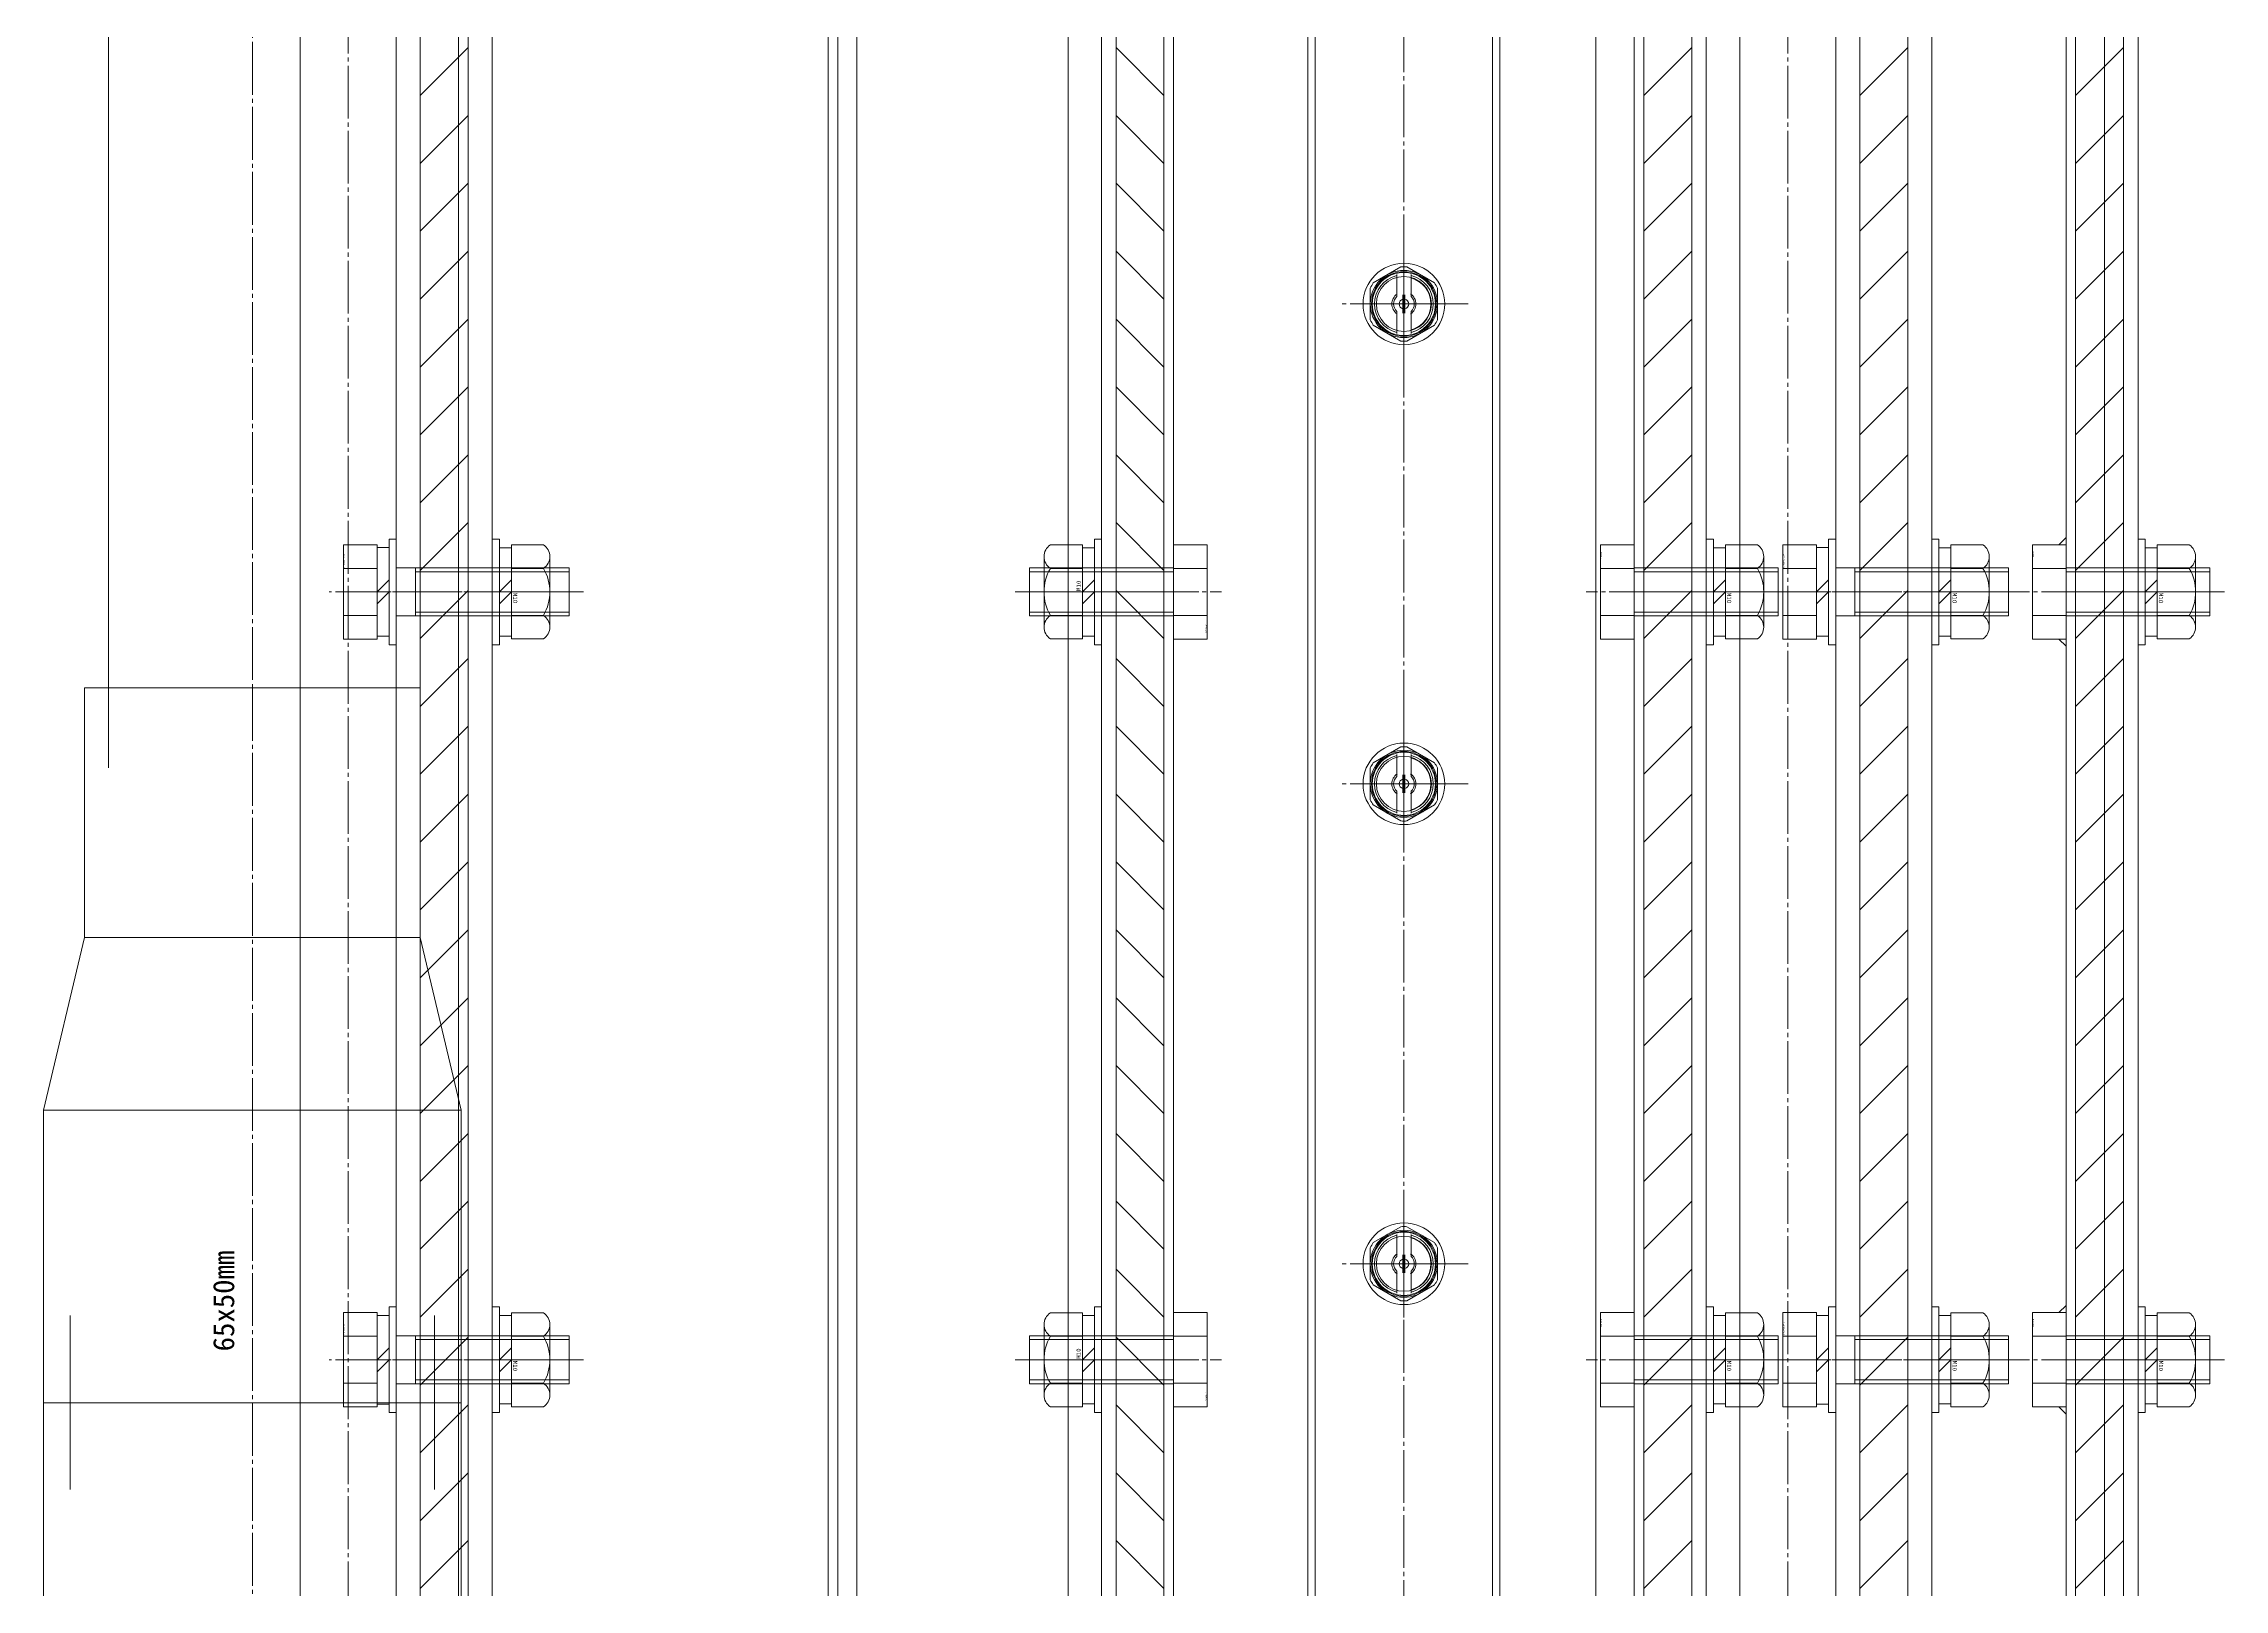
# Model space of a CAD drawing. Units: millimetres at full size. Extents: x -21196 to 21204, y -11807 to 11807.
# Drawn here: x -8263 to -7808.5, y -2798 to -2475.9 of the extents above; entities that cross this region are included whole.
import ezdxf
from ezdxf.enums import TextEntityAlignment as Align

# ---------------------------------------------------------------- set-up
doc = ezdxf.new("R2010")
doc.units = ezdxf.units.MM
doc.header["$LTSCALE"] = 0.5
doc.linetypes.add('USER4', pattern=[27.1, 22, -1.7, 1.7, -1.7])
doc.layers.add('1-0_設備-5(241129配置図菊池追記(立面図).jww)(機器配置図 260128.dwg)', color=7, linetype='Continuous', lineweight=9)
doc.styles.add('ＭＳ ゴシック', font='')
doc.styles.get('ＭＳ ゴシック').set_extended_font_data('MS Gothic')

msp = doc.modelspace()

# ---------------------------------------------------------------- linework, layer by layer
at = {"layer": '1-0_設備-5(241129配置図菊池追記(立面図).jww)(機器配置図 260128.dwg)'}
for p, q in [((-7939.5215, -3628.1472), (-7939.5215, -1232.1472)), ((-7998.0215, -1330.1471), (-7998.0215, -3580.1471)), ((-7961.0215, -3580.1471), (-7961.0215, -1330.1471)), ((-8049.5215, -1360.1471), (-8049.5215, -3205.1471)), ((-8049.5215, -1360.1471), (-8049.5215, -3205.1471)), ((-8099.5215, -1405.1471), (-8099.5215, -3455.1471)), ((-8099.5215, -1405.1471), (-8099.5215, -3455.1471)), ((-8093.5215, -1405.1471), (-8093.5215, -3455.1471)), ((-8093.5215, -1405.1471), (-8093.5215, -3455.1471)), ((-7839.5215, -1405.1471), (-7839.5215, -3455.1471)), ((-7839.5215, -1405.1471), (-7839.5215, -3455.1471)), ((-7833.5215, -1405.1471), (-7833.5215, -3455.1471)), ((-7833.5215, -1405.1471), (-7833.5215, -3455.1471)), ((-8027.5215, -1425.1472), (-8027.5215, -3435.1472)), ((-7931.5215, -3435.1472), (-7931.5215, -1425.1472)), ((-8176.5215, -3425.1471), (-8176.5215, -1435.1471)), ((-8029.5215, -1480.1472), (-8029.5215, -3380.1472)), ((-7929.5215, -3380.1472), (-7929.5215, -1480.1472)), ((-8249.5215, -2096.1471), (-8249.5215, -2610.1471)), ((-8189.5215, -2096.1471), (-8189.5215, -2610.1471)), ((-8174.5215, -2476.7157), (-8184.5215, -2486.7157)), ((-8039.5215, -2476.7157), (-8029.5215, -2486.7157)), ((-7919.5215, -2476.7157), (-7929.5215, -2486.7157)), ((-7874.5215, -2476.7157), (-7884.5215, -2486.7157)), ((-7829.5215, -2476.7157), (-7839.5215, -2486.7157)), ((-8174.5215, -2490.8578), (-8184.5215, -2500.8578)), ((-8039.5215, -2490.8578), (-8029.5215, -2500.8578)), ((-7919.5215, -2490.8578), (-7929.5215, -2500.8578)), ((-7874.5215, -2490.8578), (-7884.5215, -2500.8578)), ((-7829.5215, -2490.8578), (-7839.5215, -2500.8578)), ((-8174.5215, -2505), (-8184.5215, -2515)), ((-8039.5215, -2505), (-8029.5215, -2515)), ((-7919.5215, -2505), (-7929.5215, -2515)), ((-7874.5215, -2505), (-7884.5215, -2515)), ((-7829.5215, -2505), (-7839.5215, -2515)), ((-8174.5215, -2519.1421), (-8184.5215, -2529.1421)), ((-8039.5215, -2519.1421), (-8029.5215, -2529.1421)), ((-7980.1411, -2522.422), (-7985.902, -2525.748)), ((-7973.1411, -2525.748), (-7978.902, -2522.422)), ((-7919.5215, -2519.1421), (-7929.5215, -2529.1421)), ((-7874.5215, -2519.1421), (-7884.5215, -2529.1421)), ((-7829.5215, -2519.1421), (-7839.5215, -2529.1421)), ((-7986.5215, -2526.8211), (-7986.5215, -2533.4732)), ((-7981.0215, -2524.0189), (-7981.0215, -2528.6069)), ((-7978.0215, -2528.6069), (-7978.0215, -2524.0189)), ((-7972.5215, -2533.4732), (-7972.5215, -2526.8211)), ((-7979.7215, -2532.0366), (-7979.7215, -2528.2577)), ((-7979.3215, -2532.0366), (-7979.3215, -2528.2577)), ((-8174.5215, -2533.2842), (-8184.5215, -2543.2842)), ((-8039.5215, -2533.2842), (-8029.5215, -2543.2842)), ((-7985.902, -2534.5463), (-7980.1411, -2537.8724)), ((-7981.0215, -2531.6875), (-7981.0215, -2536.2754)), ((-7978.902, -2537.8724), (-7973.1411, -2534.5463)), ((-7978.0215, -2536.2754), (-7978.0215, -2531.6875)), ((-7919.5215, -2533.2842), (-7929.5215, -2543.2842)), ((-7874.5215, -2533.2842), (-7884.5215, -2543.2842)), ((-7829.5215, -2533.2842), (-7839.5215, -2543.2842)), ((-8174.5215, -2547.4264), (-8184.5215, -2557.4264)), ((-8039.5215, -2547.4264), (-8029.5215, -2557.4264)), ((-7919.5215, -2547.4264), (-7929.5215, -2557.4264)), ((-7874.5215, -2547.4264), (-7884.5215, -2557.4264)), ((-7829.5215, -2547.4264), (-7839.5215, -2557.4264)), ((-8174.5215, -2561.5685), (-8184.5215, -2571.5685)), ((-8039.5215, -2561.5685), (-8029.5215, -2571.5685)), ((-7919.5215, -2561.5685), (-7929.5215, -2571.5685)), ((-7874.5215, -2561.5685), (-7884.5215, -2571.5685)), ((-7829.5215, -2561.5685), (-7839.5215, -2571.5685)), ((-8174.5215, -2575.7106), (-8184.5215, -2585.7106)), ((-8039.5215, -2575.7107), (-8029.5215, -2585.7107)), ((-7919.5215, -2575.7107), (-7929.5215, -2585.7107)), ((-7874.5215, -2575.7106), (-7884.5215, -2585.7106)), ((-7829.5215, -2575.7107), (-7839.5215, -2585.7107)), ((-8200.5215, -2599.9621), (-8200.5215, -2580.3322)), ((-8193.5215, -2580.3322), (-8200.5215, -2580.3322)), ((-8193.5215, -2580.3322), (-8193.5215, -2599.9621)), ((-8191.0215, -2580.8971), (-8193.5215, -2580.8971)), ((-8191.0215, -2601.1471), (-8191.0215, -2579.1471)), ((-8189.5215, -2579.1471), (-8191.0215, -2579.1471)), ((-8189.5215, -2601.1471), (-8189.5215, -2579.1471)), ((-8168.0215, -2580.9471), (-8165.5215, -2580.9471)), ((-8165.5215, -2580.3471), (-8165.5215, -2599.9471)), ((-8165.5215, -2580.3471), (-8158.8345, -2580.3471)), ((-8053.2085, -2580.3472), (-8046.5215, -2580.3472)), ((-8046.5215, -2599.9472), (-8046.5215, -2580.3472)), ((-8046.5215, -2580.9472), (-8044.0215, -2580.9472)), ((-8027.5215, -2580.3322), (-8020.5215, -2580.3322)), ((-8027.5215, -2580.3322), (-8027.5215, -2599.9621)), ((-8020.5215, -2580.3322), (-8020.5215, -2599.9621)), ((-7938.5215, -2599.9621), (-7938.5215, -2580.3322)), ((-7931.5215, -2580.3322), (-7938.5215, -2580.3322)), ((-7931.5215, -2599.9621), (-7931.5215, -2580.3322)), ((-7915.0215, -2580.9472), (-7912.5215, -2580.9472)), ((-7912.5215, -2580.3472), (-7912.5215, -2599.9472)), ((-7912.5215, -2580.3472), (-7905.8345, -2580.3472)), ((-7900.5215, -2599.9621), (-7900.5215, -2580.3322)), ((-7893.5215, -2580.3322), (-7900.5215, -2580.3322)), ((-7893.5215, -2580.3322), (-7893.5215, -2599.9621)), ((-7891.0215, -2580.8971), (-7893.5215, -2580.8971)), ((-7891.0215, -2601.1471), (-7891.0215, -2579.1471)), ((-7889.5215, -2579.1471), (-7891.0215, -2579.1471)), ((-7889.5215, -2601.1471), (-7889.5215, -2579.1471)), ((-7868.0215, -2580.9471), (-7865.5215, -2580.9471)), ((-7865.5215, -2580.3471), (-7865.5215, -2599.9471)), ((-7865.5215, -2580.3471), (-7858.8345, -2580.3471)), ((-7848.5215, -2599.9621), (-7848.5215, -2580.3322)), ((-7841.5215, -2580.3322), (-7848.5215, -2580.3322)), ((-7841.5215, -2599.9621), (-7841.5215, -2580.3322)), ((-7825.0215, -2580.9472), (-7822.5215, -2580.9472)), ((-7822.5215, -2580.3472), (-7822.5215, -2599.9472)), ((-7822.5215, -2580.3472), (-7815.8345, -2580.3472)), ((-8193.5215, -2585.2397), (-8200.5215, -2585.2397)), ((-8153.5215, -2585.1471), (-8189.5215, -2585.1471)), ((-8185.5215, -2595.1471), (-8185.5215, -2585.1471)), ((-8153.5215, -2585.9591), (-8185.5215, -2585.9591)), ((-8165.5215, -2585.2471), (-8158.8345, -2585.2471)), ((-8157.5215, -2582.7971), (-8157.5215, -2597.4971)), ((-8153.5215, -2595.1471), (-8153.5215, -2585.1471)), ((-8057.5215, -2585.1472), (-8057.5215, -2595.1472)), ((-8057.5215, -2585.1472), (-8027.5215, -2585.1472)), ((-8057.5215, -2585.9592), (-8027.5215, -2585.9592)), ((-8054.5215, -2597.4972), (-8054.5215, -2582.7972)), ((-8053.2085, -2585.2472), (-8046.5215, -2585.2472)), ((-8027.5215, -2585.2397), (-8020.5215, -2585.2397)), ((-7931.5215, -2585.2397), (-7938.5215, -2585.2397)), ((-7901.5215, -2585.1472), (-7931.5215, -2585.1472)), ((-7901.5215, -2585.9592), (-7931.5215, -2585.9592)), ((-7912.5215, -2585.2472), (-7905.8345, -2585.2472)), ((-7904.5215, -2582.7972), (-7904.5215, -2597.4972)), ((-7901.5215, -2595.1472), (-7901.5215, -2585.1472)), ((-7893.5215, -2585.2397), (-7900.5215, -2585.2397)), ((-7853.5215, -2585.1471), (-7889.5215, -2585.1471)), ((-7885.5215, -2595.1471), (-7885.5215, -2585.1471)), ((-7853.5215, -2585.9591), (-7885.5215, -2585.9591)), ((-7865.5215, -2585.2471), (-7858.8345, -2585.2471)), ((-7857.5215, -2582.7971), (-7857.5215, -2597.4971)), ((-7853.5215, -2595.1471), (-7853.5215, -2585.1471)), ((-7841.5215, -2585.2397), (-7848.5215, -2585.2397)), ((-7811.5215, -2585.1472), (-7841.5215, -2585.1472)), ((-7811.5215, -2585.9592), (-7841.5215, -2585.9592)), ((-7822.5215, -2585.2472), (-7815.8345, -2585.2472)), ((-7814.5215, -2582.7972), (-7814.5215, -2597.4972)), ((-7811.5215, -2595.1472), (-7811.5215, -2585.1472)), ((-8193.5215, -2590.1471), (-8191.0215, -2587.6471)), ((-8191.0215, -2590.1471), (-8193.5215, -2592.6471)), ((-8174.5215, -2589.8528), (-8184.5215, -2599.8528)), ((-8168.0215, -2590.1471), (-8165.5215, -2587.6471)), ((-8165.5215, -2590.1471), (-8168.0215, -2592.6471)), ((-8046.5215, -2590.1472), (-8044.0215, -2587.6472)), ((-8044.0215, -2590.1472), (-8046.5215, -2592.6472)), ((-8039.5215, -2589.8528), (-8029.5215, -2599.8528)), ((-7919.5215, -2589.8528), (-7929.5215, -2599.8528)), ((-7915.0215, -2590.1472), (-7912.5215, -2587.6472)), ((-7912.5215, -2590.1472), (-7915.0215, -2592.6472)), ((-7893.5215, -2590.1471), (-7891.0215, -2587.6471)), ((-7891.0215, -2590.1471), (-7893.5215, -2592.6471)), ((-7874.5215, -2589.8528), (-7884.5215, -2599.8528)), ((-7868.0215, -2590.1471), (-7865.5215, -2587.6471)), ((-7865.5215, -2590.1471), (-7868.0215, -2592.6471)), ((-7829.5215, -2589.8528), (-7839.5215, -2599.8528)), ((-7825.0215, -2590.1472), (-7822.5215, -2587.6472)), ((-7822.5215, -2590.1472), (-7825.0215, -2592.6472)), ((-8193.5215, -2595.0546), (-8200.5215, -2595.0546)), ((-8153.5215, -2595.1471), (-8189.5215, -2595.1471)), ((-8153.5215, -2594.3351), (-8185.5215, -2594.3351)), ((-8158.8345, -2595.0471), (-8165.5215, -2595.0471)), ((-8057.5215, -2594.3352), (-8027.5215, -2594.3352)), ((-8057.5215, -2595.1472), (-8027.5215, -2595.1472)), ((-8046.5215, -2595.0472), (-8053.2085, -2595.0472)), ((-8027.5215, -2595.0546), (-8020.5215, -2595.0546)), ((-7931.5215, -2595.0546), (-7938.5215, -2595.0546)), ((-7901.5215, -2594.3352), (-7931.5215, -2594.3352)), ((-7901.5215, -2595.1472), (-7931.5215, -2595.1472)), ((-7905.8345, -2595.0472), (-7912.5215, -2595.0472)), ((-7893.5215, -2595.0546), (-7900.5215, -2595.0546)), ((-7853.5215, -2595.1471), (-7889.5215, -2595.1471)), ((-7853.5215, -2594.3351), (-7885.5215, -2594.3351)), ((-7858.8345, -2595.0471), (-7865.5215, -2595.0471)), ((-7841.5215, -2595.0546), (-7848.5215, -2595.0546)), ((-7811.5215, -2594.3352), (-7841.5215, -2594.3352)), ((-7811.5215, -2595.1472), (-7841.5215, -2595.1472)), ((-7815.8345, -2595.0472), (-7822.5215, -2595.0472)), ((-8193.5215, -2599.3971), (-8191.0215, -2599.3971)), ((-8165.5215, -2599.3471), (-8168.0215, -2599.3471)), ((-8044.0215, -2599.3472), (-8046.5215, -2599.3472)), ((-7912.5215, -2599.3472), (-7915.0215, -2599.3472)), ((-7893.5215, -2599.3971), (-7891.0215, -2599.3971)), ((-7865.5215, -2599.3471), (-7868.0215, -2599.3471)), ((-7822.5215, -2599.3472), (-7825.0215, -2599.3472)), ((-8193.5215, -2599.9621), (-8200.5215, -2599.9621)), ((-8191.0215, -2601.1471), (-8189.5215, -2601.1471)), ((-8174.5215, -2603.9949), (-8184.5215, -2613.9949)), ((-8158.8345, -2599.9471), (-8165.5215, -2599.9471)), ((-8046.5215, -2599.9472), (-8053.2085, -2599.9472)), ((-8039.5215, -2603.9949), (-8029.5215, -2613.9949)), ((-8027.5215, -2599.9621), (-8020.5215, -2599.9621)), ((-7931.5215, -2599.9621), (-7938.5215, -2599.9621)), ((-7919.5215, -2603.9949), (-7929.5215, -2613.9949)), ((-7905.8345, -2599.9472), (-7912.5215, -2599.9472)), ((-7893.5215, -2599.9621), (-7900.5215, -2599.9621)), ((-7891.0215, -2601.1471), (-7889.5215, -2601.1471)), ((-7874.5215, -2603.9949), (-7884.5215, -2613.9949)), ((-7858.8345, -2599.9471), (-7865.5215, -2599.9471)), ((-7841.5215, -2599.9621), (-7848.5215, -2599.9621)), ((-7829.5215, -2603.9949), (-7839.5215, -2613.9949)), ((-7815.8345, -2599.9472), (-7822.5215, -2599.9472)), ((-8249.5215, -2610.1471), (-8249.5215, -2626.7898)), ((-8189.5215, -2610.1471), (-8189.5215, -2626.7898)), ((-8184.5215, -2610.1471), (-8184.5215, -2662.1471)), ((-8174.5215, -2618.137), (-8184.5215, -2628.137)), ((-8039.5215, -2618.1371), (-8029.5215, -2628.1371)), ((-7980.1411, -2622.422), (-7985.902, -2625.748)), ((-7973.1411, -2625.748), (-7978.902, -2622.422)), ((-7919.5215, -2618.1371), (-7929.5215, -2628.1371)), ((-7874.5215, -2618.137), (-7884.5215, -2628.137)), ((-7829.5215, -2618.1371), (-7839.5215, -2628.1371)), ((-7986.5215, -2626.8211), (-7986.5215, -2633.4732)), ((-7981.0215, -2624.0189), (-7981.0215, -2628.6069)), ((-7978.0215, -2628.6069), (-7978.0215, -2624.0189)), ((-7972.5215, -2633.4732), (-7972.5215, -2626.8211)), ((-7979.7215, -2632.0366), (-7979.7215, -2628.2577)), ((-7979.3215, -2632.0366), (-7979.3215, -2628.2577)), ((-8174.5215, -2632.2792), (-8184.5215, -2642.2792)), ((-8039.5215, -2632.2792), (-8029.5215, -2642.2792)), ((-7985.902, -2634.5463), (-7980.1411, -2637.8724)), ((-7981.0215, -2631.6875), (-7981.0215, -2636.2754)), ((-7978.902, -2637.8724), (-7973.1411, -2634.5463)), ((-7978.0215, -2636.2754), (-7978.0215, -2631.6875)), ((-7919.5215, -2632.2792), (-7929.5215, -2642.2792)), ((-7874.5215, -2632.2792), (-7884.5215, -2642.2792)), ((-7829.5215, -2632.2792), (-7839.5215, -2642.2792)), ((-8174.5215, -2646.4213), (-8184.5215, -2656.4213)), ((-8039.5215, -2646.4213), (-8029.5215, -2656.4213)), ((-7919.5215, -2646.4213), (-7929.5215, -2656.4213)), ((-7874.5215, -2646.4213), (-7884.5215, -2656.4213)), ((-7829.5215, -2646.4213), (-7839.5215, -2656.4213)), ((-8263.0215, -2698.1471), (-8254.5215, -2662.1471)), ((-8184.5215, -2662.1471), (-8254.5215, -2662.1471)), ((-8174.5215, -2660.5635), (-8184.5215, -2670.5635)), ((-8184.5215, -2662.1471), (-8176.0215, -2698.1471)), ((-8039.5215, -2660.5635), (-8029.5215, -2670.5635)), ((-7919.5215, -2660.5635), (-7929.5215, -2670.5635)), ((-7874.5215, -2660.5635), (-7884.5215, -2670.5635)), ((-7829.5215, -2660.5635), (-7839.5215, -2670.5635)), ((-8174.5215, -2674.7056), (-8184.5215, -2684.7056)), ((-8039.5215, -2674.7056), (-8029.5215, -2684.7056)), ((-7919.5215, -2674.7056), (-7929.5215, -2684.7056)), ((-7874.5215, -2674.7056), (-7884.5215, -2684.7056)), ((-7829.5215, -2674.7056), (-7839.5215, -2684.7056)), ((-8174.5215, -2688.8477), (-8184.5215, -2698.8477)), ((-8039.5215, -2688.8477), (-8029.5215, -2698.8477)), ((-7919.5215, -2688.8477), (-7929.5215, -2698.8477)), ((-7874.5215, -2688.8477), (-7884.5215, -2698.8477)), ((-7829.5215, -2688.8477), (-7839.5215, -2698.8477)), ((-8263.0215, -2759.1471), (-8263.0215, -2698.1471)), ((-8263.0215, -2698.1471), (-8176.0215, -2698.1471)), ((-8176.0215, -2698.1471), (-8176.0215, -2759.1471)), ((-8174.5215, -2702.9899), (-8184.5215, -2712.9899)), ((-8039.5215, -2702.9899), (-8029.5215, -2712.9899)), ((-7919.5215, -2702.9899), (-7929.5215, -2712.9899)), ((-7874.5215, -2702.9899), (-7884.5215, -2712.9899)), ((-7829.5215, -2702.9899), (-7839.5215, -2712.9899)), ((-8174.5215, -2717.132), (-8184.5215, -2727.132)), ((-8039.5215, -2717.132), (-8029.5215, -2727.132)), ((-7919.5215, -2717.132), (-7929.5215, -2727.132)), ((-7874.5215, -2717.132), (-7884.5215, -2727.132)), ((-7829.5215, -2717.132), (-7839.5215, -2727.132)), ((-7980.1411, -2722.422), (-7985.902, -2725.748)), ((-7973.1411, -2725.748), (-7978.902, -2722.422)), ((-7986.5215, -2726.8211), (-7986.5215, -2733.4732)), ((-7981.0215, -2724.0189), (-7981.0215, -2728.6069)), ((-7978.0215, -2728.6069), (-7978.0215, -2724.0189)), ((-7972.5215, -2733.4732), (-7972.5215, -2726.8211)), ((-8174.5215, -2731.2741), (-8184.5215, -2741.2741)), ((-8039.5215, -2731.2741), (-8029.5215, -2741.2741)), ((-7979.7215, -2732.0366), (-7979.7215, -2728.2577)), ((-7979.3215, -2732.0366), (-7979.3215, -2728.2577)), ((-7919.5215, -2731.2741), (-7929.5215, -2741.2741)), ((-7874.5215, -2731.2741), (-7884.5215, -2741.2741)), ((-7829.5215, -2731.2741), (-7839.5215, -2741.2741)), ((-7985.902, -2734.5463), (-7980.1411, -2737.8724)), ((-7981.0215, -2731.6875), (-7981.0215, -2736.2754)), ((-7978.902, -2737.8724), (-7973.1411, -2734.5463)), ((-7978.0215, -2736.2754), (-7978.0215, -2731.6875)), ((-8200.5215, -2759.9621), (-8200.5215, -2740.3322)), ((-8193.5215, -2740.3322), (-8200.5215, -2740.3322)), ((-8193.5215, -2740.3322), (-8193.5215, -2759.9621)), ((-8191.0215, -2761.1471), (-8191.0215, -2739.1471)), ((-8189.5215, -2739.1471), (-8191.0215, -2739.1471)), ((-8189.5215, -2761.1471), (-8189.5215, -2739.1471)), ((-8165.5215, -2740.3471), (-8165.5215, -2759.9471)), ((-8165.5215, -2740.3471), (-8158.8345, -2740.3471)), ((-8053.2085, -2740.3472), (-8046.5215, -2740.3472)), ((-8046.5215, -2759.9472), (-8046.5215, -2740.3472)), ((-8027.5215, -2740.3322), (-8020.5215, -2740.3322)), ((-8027.5215, -2740.3322), (-8027.5215, -2759.9621)), ((-8020.5215, -2740.3322), (-8020.5215, -2759.9621)), ((-7938.5215, -2759.9621), (-7938.5215, -2740.3322)), ((-7931.5215, -2740.3322), (-7938.5215, -2740.3322)), ((-7931.5215, -2759.9621), (-7931.5215, -2740.3322)), ((-7912.5215, -2740.3472), (-7912.5215, -2759.9472)), ((-7912.5215, -2740.3472), (-7905.8345, -2740.3472)), ((-7900.5215, -2759.9621), (-7900.5215, -2740.3322)), ((-7893.5215, -2740.3322), (-7900.5215, -2740.3322)), ((-7893.5215, -2740.3322), (-7893.5215, -2759.9621)), ((-7891.0215, -2761.1471), (-7891.0215, -2739.1471)), ((-7889.5215, -2739.1471), (-7891.0215, -2739.1471)), ((-7889.5215, -2761.1471), (-7889.5215, -2739.1471)), ((-7865.5215, -2740.3471), (-7865.5215, -2759.9471)), ((-7865.5215, -2740.3471), (-7858.8345, -2740.3471)), ((-7848.5215, -2759.9621), (-7848.5215, -2740.3322)), ((-7841.5215, -2740.3322), (-7848.5215, -2740.3322)), ((-7841.5215, -2759.9621), (-7841.5215, -2740.3322)), ((-7822.5215, -2740.3472), (-7822.5215, -2759.9472)), ((-7822.5215, -2740.3472), (-7815.8345, -2740.3472)), ((-8257.5215, -2759.1471), (-8257.5215, -2740.9105)), ((-8191.0215, -2740.8971), (-8193.5215, -2740.8971)), ((-8153.5215, -2745.1471), (-8189.5215, -2745.1471)), ((-8185.5215, -2755.1471), (-8185.5215, -2745.1471)), ((-8181.5215, -2759.1471), (-8181.5215, -2740.9105)), ((-8168.0215, -2740.9471), (-8165.5215, -2740.9471)), ((-8157.5215, -2742.7971), (-8157.5215, -2757.4971)), ((-8153.5215, -2755.1471), (-8153.5215, -2745.1471)), ((-8057.5215, -2745.1472), (-8057.5215, -2755.1472)), ((-8057.5215, -2745.1472), (-8027.5215, -2745.1472)), ((-8054.5215, -2757.4972), (-8054.5215, -2742.7972)), ((-8046.5215, -2740.9472), (-8044.0215, -2740.9472)), ((-7901.5215, -2745.1472), (-7931.5215, -2745.1472)), ((-7915.0215, -2740.9472), (-7912.5215, -2740.9472)), ((-7904.5215, -2742.7972), (-7904.5215, -2757.4972)), ((-7901.5215, -2755.1472), (-7901.5215, -2745.1472)), ((-7891.0215, -2740.8971), (-7893.5215, -2740.8971)), ((-7853.5215, -2745.1471), (-7889.5215, -2745.1471)), ((-7885.5215, -2755.1471), (-7885.5215, -2745.1471)), ((-7868.0215, -2740.9471), (-7865.5215, -2740.9471)), ((-7857.5215, -2742.7971), (-7857.5215, -2757.4971)), ((-7853.5215, -2755.1471), (-7853.5215, -2745.1471)), ((-7811.5215, -2745.1472), (-7841.5215, -2745.1472)), ((-7825.0215, -2740.9472), (-7822.5215, -2740.9472)), ((-7814.5215, -2742.7972), (-7814.5215, -2757.4972)), ((-7811.5215, -2755.1472), (-7811.5215, -2745.1472)), ((-8193.5215, -2745.2397), (-8200.5215, -2745.2397)), ((-8193.5215, -2750.1471), (-8191.0215, -2747.6471)), ((-8153.5215, -2745.9591), (-8185.5215, -2745.9591)), ((-8174.5215, -2745.4163), (-8184.5215, -2755.4163)), ((-8168.0215, -2750.1471), (-8165.5215, -2747.6471)), ((-8165.5215, -2745.2471), (-8158.8345, -2745.2471)), ((-8057.5215, -2745.9592), (-8027.5215, -2745.9592)), ((-8053.2085, -2745.2472), (-8046.5215, -2745.2472)), ((-8046.5215, -2750.1472), (-8044.0215, -2747.6472)), ((-8039.5215, -2745.4163), (-8029.5215, -2755.4163)), ((-8027.5215, -2745.2397), (-8020.5215, -2745.2397)), ((-7931.5215, -2745.2397), (-7938.5215, -2745.2397)), ((-7901.5215, -2745.9592), (-7931.5215, -2745.9592)), ((-7919.5215, -2745.4163), (-7929.5215, -2755.4163)), ((-7915.0215, -2750.1472), (-7912.5215, -2747.6472)), ((-7912.5215, -2745.2472), (-7905.8345, -2745.2472)), ((-7893.5215, -2745.2397), (-7900.5215, -2745.2397)), ((-7893.5215, -2750.1471), (-7891.0215, -2747.6471)), ((-7853.5215, -2745.9591), (-7885.5215, -2745.9591)), ((-7874.5215, -2745.4163), (-7884.5215, -2755.4163)), ((-7868.0215, -2750.1471), (-7865.5215, -2747.6471)), ((-7865.5215, -2745.2471), (-7858.8345, -2745.2471)), ((-7841.5215, -2745.2397), (-7848.5215, -2745.2397)), ((-7811.5215, -2745.9592), (-7841.5215, -2745.9592)), ((-7829.5215, -2745.4163), (-7839.5215, -2755.4163)), ((-7825.0215, -2750.1472), (-7822.5215, -2747.6472)), ((-7822.5215, -2745.2472), (-7815.8345, -2745.2472)), ((-8191.0215, -2750.1471), (-8193.5215, -2752.6471)), ((-8165.5215, -2750.1471), (-8168.0215, -2752.6471)), ((-8044.0215, -2750.1472), (-8046.5215, -2752.6472)), ((-7912.5215, -2750.1472), (-7915.0215, -2752.6472)), ((-7891.0215, -2750.1471), (-7893.5215, -2752.6471)), ((-7865.5215, -2750.1471), (-7868.0215, -2752.6471)), ((-7822.5215, -2750.1472), (-7825.0215, -2752.6472)), ((-8193.5215, -2755.0546), (-8200.5215, -2755.0546)), ((-8153.5215, -2755.1471), (-8189.5215, -2755.1471)), ((-8153.5215, -2754.3351), (-8185.5215, -2754.3351)), ((-8158.8345, -2755.0471), (-8165.5215, -2755.0471)), ((-8057.5215, -2754.3352), (-8027.5215, -2754.3352)), ((-8057.5215, -2755.1472), (-8027.5215, -2755.1472)), ((-8046.5215, -2755.0472), (-8053.2085, -2755.0472)), ((-8027.5215, -2755.0546), (-8020.5215, -2755.0546)), ((-7931.5215, -2755.0546), (-7938.5215, -2755.0546)), ((-7901.5215, -2754.3352), (-7931.5215, -2754.3352)), ((-7901.5215, -2755.1472), (-7931.5215, -2755.1472)), ((-7905.8345, -2755.0472), (-7912.5215, -2755.0472)), ((-7893.5215, -2755.0546), (-7900.5215, -2755.0546)), ((-7853.5215, -2755.1471), (-7889.5215, -2755.1471)), ((-7853.5215, -2754.3351), (-7885.5215, -2754.3351)), ((-7858.8345, -2755.0471), (-7865.5215, -2755.0471)), ((-7841.5215, -2755.0546), (-7848.5215, -2755.0546)), ((-7811.5215, -2754.3352), (-7841.5215, -2754.3352)), ((-7811.5215, -2755.1472), (-7841.5215, -2755.1472)), ((-7815.8345, -2755.0472), (-7822.5215, -2755.0472)), ((-8176.0215, -2759.1471), (-8263.0215, -2759.1471)), ((-8257.5215, -2759.1471), (-8257.5215, -2777.1609)), ((-8193.5215, -2759.9621), (-8200.5215, -2759.9621)), ((-8193.5215, -2759.3971), (-8191.0215, -2759.3971)), ((-8191.0215, -2761.1471), (-8189.5215, -2761.1471)), ((-8174.5215, -2759.5584), (-8184.5215, -2769.5584)), ((-8181.5215, -2759.1471), (-8181.5215, -2777.1609)), ((-8176.0215, -2825.1471), (-8176.0215, -2759.1471)), ((-8165.5215, -2759.3471), (-8168.0215, -2759.3471)), ((-8158.8345, -2759.9471), (-8165.5215, -2759.9471)), ((-8046.5215, -2759.9472), (-8053.2085, -2759.9472)), ((-8044.0215, -2759.3472), (-8046.5215, -2759.3472)), ((-8039.5215, -2759.5584), (-8029.5215, -2769.5584)), ((-8027.5215, -2759.9621), (-8020.5215, -2759.9621)), ((-7931.5215, -2759.9621), (-7938.5215, -2759.9621)), ((-7919.5215, -2759.5584), (-7929.5215, -2769.5584)), ((-7912.5215, -2759.3472), (-7915.0215, -2759.3472)), ((-7905.8345, -2759.9472), (-7912.5215, -2759.9472)), ((-7893.5215, -2759.9621), (-7900.5215, -2759.9621)), ((-7893.5215, -2759.3971), (-7891.0215, -2759.3971)), ((-7891.0215, -2761.1471), (-7889.5215, -2761.1471)), ((-7874.5215, -2759.5584), (-7884.5215, -2769.5584)), ((-7865.5215, -2759.3471), (-7868.0215, -2759.3471)), ((-7858.8345, -2759.9471), (-7865.5215, -2759.9471)), ((-7841.5215, -2759.9621), (-7848.5215, -2759.9621)), ((-7829.5215, -2759.5584), (-7839.5215, -2769.5584)), ((-7822.5215, -2759.3472), (-7825.0215, -2759.3472)), ((-7815.8345, -2759.9472), (-7822.5215, -2759.9472)), ((-8174.5215, -2773.7005), (-8184.5215, -2783.7005)), ((-8039.5215, -2773.7006), (-8029.5215, -2783.7006)), ((-7919.5215, -2773.7006), (-7929.5215, -2783.7006)), ((-7874.5215, -2773.7005), (-7884.5215, -2783.7005)), ((-7829.5215, -2773.7006), (-7839.5215, -2783.7006)), ((-8174.5215, -2787.8427), (-8184.5215, -2797.8427)), ((-8039.5215, -2787.8427), (-8029.5215, -2797.8427)), ((-7919.5215, -2787.8427), (-7929.5215, -2797.8427)), ((-7874.5215, -2787.8427), (-7884.5215, -2797.8427)), ((-7829.5215, -2787.8427), (-7839.5215, -2797.8427))]:
    msp.add_line(p, q, dxfattribs=at)
at = {"layer": '1-0_設備-5(241129配置図菊池追記(立面図).jww)(機器配置図 260128.dwg)', "linetype": 'USER4'}
for p, q in [((-8199.5215, -1410.0553), (-8199.5215, -3450.239)), ((-7899.5215, -1410.0553), (-7899.5215, -3450.239)), ((-7979.5215, -3443.9101), (-7979.5215, -1416.3842)), ((-8219.5215, -2096.1471), (-8219.5215, -2610.1471)), ((-7979.5215, -2516.7775), (-7979.5215, -2543.5168)), ((-7979.5215, -2516.7775), (-7979.5215, -2543.5168)), ((-7979.5215, -2538.8203), (-7979.5215, -2521.474)), ((-7966.1519, -2530.1472), (-7992.8912, -2530.1472)), ((-7966.1519, -2530.1472), (-7992.8912, -2530.1472)), ((-7970.8484, -2530.1472), (-7988.1947, -2530.1472)), ((-8150.5215, -2590.1471), (-8203.5215, -2590.1471)), ((-8178.7114, -2590.1471), (-8195.3206, -2590.1471)), ((-8188.4583, -2590.1471), (-8171.0111, -2590.1471)), ((-8162.7232, -2590.1471), (-8181.2323, -2590.1471)), ((-8157.5215, -2590.1471), (-8169.5215, -2590.1471)), ((-8060.5215, -2590.1472), (-8017.5215, -2590.1472)), ((-8054.5215, -2590.1472), (-8042.5215, -2590.1472)), ((-8036.6965, -2590.1472), (-8045.2847, -2590.1472)), ((-8025.5847, -2590.1472), (-8043.032, -2590.1472)), ((-8034.9826, -2590.1472), (-8021.9499, -2590.1472)), ((-7898.5215, -2590.1472), (-7941.5215, -2590.1472)), ((-7924.0604, -2590.1472), (-7937.0931, -2590.1472)), ((-7933.4583, -2590.1472), (-7916.0111, -2590.1472)), ((-7922.3466, -2590.1472), (-7913.7583, -2590.1472)), ((-7904.5215, -2590.1472), (-7916.5215, -2590.1472)), ((-7850.5215, -2590.1471), (-7903.5215, -2590.1471)), ((-7878.7114, -2590.1471), (-7895.3206, -2590.1471)), ((-7888.4583, -2590.1471), (-7871.0111, -2590.1471)), ((-7862.7232, -2590.1471), (-7881.2323, -2590.1471)), ((-7857.5215, -2590.1471), (-7869.5215, -2590.1471)), ((-7808.5215, -2590.1472), (-7851.5215, -2590.1472)), ((-7845.4625, -2590.1472), (-7835.5447, -2590.1472)), ((-7843.4583, -2590.1472), (-7826.0111, -2590.1472)), ((-7832.3466, -2590.1472), (-7823.7583, -2590.1472)), ((-7814.5215, -2590.1472), (-7826.5215, -2590.1472)), ((-8219.5215, -2610.1471), (-8219.5215, -2759.1471)), ((-7979.5215, -2616.7775), (-7979.5215, -2643.5168)), ((-7979.5215, -2638.8203), (-7979.5215, -2621.474)), ((-7966.1519, -2630.1472), (-7992.8912, -2630.1472)), ((-7970.8484, -2630.1472), (-7988.1947, -2630.1472)), ((-7979.5215, -2716.7775), (-7979.5215, -2743.5168)), ((-7979.5215, -2738.8203), (-7979.5215, -2721.474)), ((-7966.1519, -2730.1472), (-7992.8912, -2730.1472)), ((-7970.8484, -2730.1472), (-7988.1947, -2730.1472)), ((-8150.5215, -2750.1471), (-8203.5215, -2750.1471)), ((-8178.7114, -2750.1471), (-8195.3206, -2750.1471)), ((-8188.4583, -2750.1471), (-8171.0111, -2750.1471)), ((-8162.7232, -2750.1471), (-8181.2323, -2750.1471)), ((-8157.5215, -2750.1471), (-8169.5215, -2750.1471)), ((-8060.5215, -2750.1472), (-8017.5215, -2750.1472)), ((-8054.5215, -2750.1472), (-8042.5215, -2750.1472)), ((-8036.6965, -2750.1472), (-8045.2847, -2750.1472)), ((-8025.5847, -2750.1472), (-8043.032, -2750.1472)), ((-8034.9826, -2750.1472), (-8021.9499, -2750.1472)), ((-7898.5215, -2750.1472), (-7941.5215, -2750.1472)), ((-7924.0604, -2750.1472), (-7937.0931, -2750.1472)), ((-7933.4583, -2750.1472), (-7916.0111, -2750.1472)), ((-7922.3466, -2750.1472), (-7913.7583, -2750.1472)), ((-7904.5215, -2750.1472), (-7916.5215, -2750.1472)), ((-7850.5215, -2750.1471), (-7903.5215, -2750.1471)), ((-7878.7114, -2750.1471), (-7895.3206, -2750.1471)), ((-7888.4583, -2750.1471), (-7871.0111, -2750.1471)), ((-7862.7232, -2750.1471), (-7881.2323, -2750.1471)), ((-7857.5215, -2750.1471), (-7869.5215, -2750.1471)), ((-7808.5215, -2750.1472), (-7851.5215, -2750.1472)), ((-7845.4625, -2750.1472), (-7835.5447, -2750.1472)), ((-7843.4583, -2750.1472), (-7826.0111, -2750.1472)), ((-7832.3466, -2750.1472), (-7823.7583, -2750.1472)), ((-7814.5215, -2750.1472), (-7826.5215, -2750.1472)), ((-8219.5215, -2759.1471), (-8219.5215, -2961.1471))]:
    msp.add_line(p, q, dxfattribs=at)
at = {"layer": '1-0_設備-5(241129配置図菊池追記(立面図).jww)(機器配置図 260128.dwg)'}
for points in [[(-7839.5215, -3630.1472), (-7839.5215, -1230.1472), (-8099.5215, -1230.1472), (-8099.5215, -3630.1472)], [(-7841.5215, -3628.1472), (-7841.5215, -1232.1472), (-8097.5215, -1232.1472), (-8097.5215, -3628.1472)], [(-7959.5215, -1330.1471), (-7959.5215, -3580.1471), (-7999.5215, -3580.1471), (-7999.5215, -1330.1471)], [(-8189.5215, -3431.6471), (-8189.5215, -1428.6471), (-8191.0215, -1427.1471), (-8208.0215, -1427.1471), (-8209.5215, -1428.6471), (-8209.5215, -3431.6471), (-8208.0215, -3433.1471), (-8191.0215, -3433.1471)], [(-8039.5215, -1430.1472), (-8042.5215, -1430.1472), (-8042.5215, -3430.1472), (-8039.5215, -3430.1472)], [(-8029.5215, -1430.1472), (-8039.5215, -1430.1472), (-8039.5215, -3430.1472), (-8029.5215, -3430.1472)], [(-7929.5215, -1430.1472), (-7919.5215, -1430.1472), (-7919.5215, -3430.1472), (-7929.5215, -3430.1472)], [(-7919.5215, -1430.1472), (-7916.5215, -1430.1472), (-7916.5215, -3430.1472), (-7919.5215, -3430.1472)], [(-7889.5215, -3431.6471), (-7889.5215, -1428.6471), (-7891.0215, -1427.1471), (-7908.0215, -1427.1471), (-7909.5215, -1428.6471), (-7909.5215, -3431.6471), (-7908.0215, -3433.1471), (-7891.0215, -3433.1471)], [(-7839.5215, -1430.1472), (-7829.5215, -1430.1472), (-7829.5215, -3430.1472), (-7839.5215, -3430.1472)], [(-7829.5215, -1430.1472), (-7826.5215, -1430.1472), (-7826.5215, -3430.1472), (-7829.5215, -3430.1472)], [(-8189.5215, -3410.1471), (-8189.5215, -1450.1471), (-8184.5215, -1450.1471), (-8184.5215, -3410.1471)], [(-8184.5215, -1450.1471), (-8174.5215, -1450.1471), (-8174.5215, -3410.1471), (-8184.5215, -3410.1471)], [(-8174.5215, -3410.1471), (-8169.5215, -3410.1471), (-8169.5215, -1450.1471), (-8174.5215, -1450.1471)], [(-7889.5215, -3410.1471), (-7889.5215, -1450.1471), (-7884.5215, -1450.1471), (-7884.5215, -3410.1471)], [(-7884.5215, -1450.1471), (-7874.5215, -1450.1471), (-7874.5215, -3410.1471), (-7884.5215, -3410.1471)], [(-7874.5215, -3410.1471), (-7869.5215, -3410.1471), (-7869.5215, -1450.1471), (-7874.5215, -1450.1471)], [(-8168.0215, -2579.1471), (-8168.0215, -2601.1471), (-8169.5215, -2601.1471), (-8169.5215, -2579.1471)], [(-8044.0215, -2601.1472), (-8044.0215, -2579.1472), (-8042.5215, -2579.1472), (-8042.5215, -2601.1472)], [(-7915.0215, -2579.1472), (-7915.0215, -2601.1472), (-7916.5215, -2601.1472), (-7916.5215, -2579.1472)], [(-7868.0215, -2579.1471), (-7868.0215, -2601.1471), (-7869.5215, -2601.1471), (-7869.5215, -2579.1471)], [(-7841.5215, -2580.3322), (-7843.0215, -2580.3322), (-7841.5215, -2578.8322)], [(-7825.0215, -2579.1472), (-7825.0215, -2601.1472), (-7826.5215, -2601.1472), (-7826.5215, -2579.1472)], [(-7841.5215, -2599.9621), (-7843.0215, -2599.9621), (-7841.5215, -2601.4621)], [(-8168.0215, -2739.1471), (-8168.0215, -2761.1471), (-8169.5215, -2761.1471), (-8169.5215, -2739.1471)], [(-8044.0215, -2761.1472), (-8044.0215, -2739.1472), (-8042.5215, -2739.1472), (-8042.5215, -2761.1472)], [(-7915.0215, -2739.1472), (-7915.0215, -2761.1472), (-7916.5215, -2761.1472), (-7916.5215, -2739.1472)], [(-7868.0215, -2739.1471), (-7868.0215, -2761.1471), (-7869.5215, -2761.1471), (-7869.5215, -2739.1471)], [(-7841.5215, -2740.3322), (-7843.0215, -2740.3322), (-7841.5215, -2738.8322)], [(-7825.0215, -2739.1472), (-7825.0215, -2761.1472), (-7826.5215, -2761.1472), (-7826.5215, -2739.1472)], [(-7841.5215, -2759.9621), (-7843.0215, -2759.9621), (-7841.5215, -2761.4621)]]:
    msp.add_lwpolyline(points, close=True, dxfattribs=at)
for points in [[(-8254.5215, -2662.1471), (-8254.5215, -2610.1471), (-8184.5215, -2610.1471)], [(-8176.0215, -2759.1471), (-8263.0215, -2759.1471), (-8263.0215, -2961.1471)]]:
    msp.add_lwpolyline(points, dxfattribs=at)
for centre, radius in [((-7979.5215, -2530.1472), 8.5), ((-7979.5215, -2530.1472), 8.5), ((-7979.5215, -2530.1472), 7), ((-7979.5215, -2530.1472), 7), ((-7979.5215, -2530.1472), 6.75), ((-7979.5215, -2530.1472), 6.579), ((-7979.5215, -2530.1472), 6.579), ((-7979.5215, -2530.1472), 5.723), ((-7979.5215, -2530.1472), 5.723), ((-7979.5215, -2630.1472), 8.5), ((-7979.5215, -2630.1472), 7), ((-7979.5215, -2630.1472), 6.75), ((-7979.5215, -2630.1472), 6.579), ((-7979.5215, -2630.1472), 5.723), ((-7979.5215, -2730.1472), 8.5), ((-7979.5215, -2730.1472), 7), ((-7979.5215, -2730.1472), 6.75), ((-7979.5215, -2730.1472), 6.579), ((-7979.5215, -2730.1472), 5.723)]:
    msp.add_circle(centre, radius, dxfattribs=at)
for centre, radius, start, end in [((-7979.5215, -2530.1472), 7.75, 85.415, 94.585), ((-7979.5215, -2530.1472), 7.75, 145.415, 154.585), ((-7979.5215, -2530.1472), 6.118, 104.193, 255.807), ((-7979.5215, -2530.1472), 5.625, 285.466, 74.534), ((-7979.5215, -2530.1472), 6.118, 284.193, 75.807), ((-7979.5215, -2530.1472), 7.75, 25.415, 34.585), ((-7979.5215, -2530.1472), 2.503, 124.14, 235.86), ((-7979.5215, -2530.1472), 2.15, 134.241, 225.759), ((-7979.5215, -2530.1472), 1, 101.537, 258.463), ((-7979.5215, -2530.1472), 0.5, 66.422, 113.578), ((-7979.5215, -2530.1472), 0.5, 246.422, 293.578), ((-7979.5215, -2530.1472), 1, 281.537, 78.463), ((-7979.5215, -2530.1472), 2.503, 304.14, 55.86), ((-7979.5215, -2530.1472), 2.15, 314.241, 45.759), ((-7979.5215, -2530.1472), 7.75, 205.415, 214.585), ((-7979.5215, -2530.1472), 7.75, 325.415, 334.585), ((-7979.5215, -2530.1472), 7.75, 265.415, 274.585), ((-8160.4635, -2582.7971), 2.942, 303.626, 56.374), ((-8051.5795, -2582.7972), 2.942, 123.626, 236.374), ((-7907.4635, -2582.7972), 2.942, 303.626, 56.374), ((-7860.4635, -2582.7971), 2.942, 303.626, 56.374), ((-7817.4635, -2582.7972), 2.942, 303.626, 56.374), ((-8167.3215, -2590.1471), 9.8, 330, 30), ((-8044.7215, -2590.1472), 9.8, 150, 210), ((-7914.3215, -2590.1472), 9.8, 330, 30), ((-7867.3215, -2590.1471), 9.8, 330, 30), ((-7824.3215, -2590.1472), 9.8, 330, 30), ((-8160.4635, -2597.4971), 2.942, 303.626, 56.374), ((-8051.5795, -2597.4972), 2.942, 123.626, 236.374), ((-7907.4635, -2597.4972), 2.942, 303.626, 56.374), ((-7860.4635, -2597.4971), 2.942, 303.626, 56.374), ((-7817.4635, -2597.4972), 2.942, 303.626, 56.374), ((-7979.5215, -2630.1472), 7.75, 85.415, 94.585), ((-7979.5215, -2630.1472), 7.75, 145.415, 154.585), ((-7979.5215, -2630.1472), 6.118, 104.193, 255.807), ((-7979.5215, -2630.1472), 5.625, 285.466, 74.534), ((-7979.5215, -2630.1472), 6.118, 284.193, 75.807), ((-7979.5215, -2630.1472), 7.75, 25.415, 34.585), ((-7979.5215, -2630.1472), 2.503, 124.14, 235.86), ((-7979.5215, -2630.1472), 2.15, 134.241, 225.759), ((-7979.5215, -2630.1472), 1, 101.537, 258.463), ((-7979.5215, -2630.1472), 0.5, 66.422, 113.578), ((-7979.5215, -2630.1472), 0.5, 246.422, 293.578), ((-7979.5215, -2630.1472), 1, 281.537, 78.463), ((-7979.5215, -2630.1472), 2.503, 304.14, 55.86), ((-7979.5215, -2630.1472), 2.15, 314.241, 45.759), ((-7979.5215, -2630.1472), 7.75, 205.415, 214.585), ((-7979.5215, -2630.1472), 7.75, 325.415, 334.585), ((-7979.5215, -2630.1472), 7.75, 265.415, 274.585), ((-7979.5215, -2730.1472), 7.75, 85.415, 94.585), ((-7979.5215, -2730.1472), 7.75, 145.415, 154.585), ((-7979.5215, -2730.1472), 6.118, 104.193, 255.807), ((-7979.5215, -2730.1472), 5.625, 285.466, 74.534), ((-7979.5215, -2730.1472), 6.118, 284.193, 75.807), ((-7979.5215, -2730.1472), 7.75, 25.415, 34.585), ((-7979.5215, -2730.1472), 2.503, 124.14, 235.86), ((-7979.5215, -2730.1472), 2.15, 134.241, 225.759), ((-7979.5215, -2730.1472), 1, 101.537, 258.463), ((-7979.5215, -2730.1472), 0.5, 66.422, 113.578), ((-7979.5215, -2730.1472), 0.5, 246.422, 293.578), ((-7979.5215, -2730.1472), 1, 281.537, 78.463), ((-7979.5215, -2730.1472), 2.503, 304.14, 55.86), ((-7979.5215, -2730.1472), 2.15, 314.241, 45.759), ((-7979.5215, -2730.1472), 7.75, 205.415, 214.585), ((-7979.5215, -2730.1472), 7.75, 325.415, 334.585), ((-8160.4635, -2742.7971), 2.942, 303.626, 56.374), ((-8051.5795, -2742.7972), 2.942, 123.626, 236.374), ((-7979.5215, -2730.1472), 7.75, 265.415, 274.585), ((-7907.4635, -2742.7972), 2.942, 303.626, 56.374), ((-7860.4635, -2742.7971), 2.942, 303.626, 56.374), ((-7817.4635, -2742.7972), 2.942, 303.626, 56.374), ((-8167.3215, -2750.1471), 9.8, 330, 30), ((-8044.7215, -2750.1472), 9.8, 150, 210), ((-7914.3215, -2750.1472), 9.8, 330, 30), ((-7867.3215, -2750.1471), 9.8, 330, 30), ((-7824.3215, -2750.1472), 9.8, 330, 30), ((-8160.4635, -2757.4971), 2.942, 303.626, 56.374), ((-8051.5795, -2757.4972), 2.942, 123.626, 236.374), ((-7907.4635, -2757.4972), 2.942, 303.626, 56.374), ((-7860.4635, -2757.4971), 2.942, 303.626, 56.374), ((-7817.4635, -2757.4972), 2.942, 303.626, 56.374)]:
    msp.add_arc(centre, radius, start, end, dxfattribs=at)

# ---------------------------------------------------------------- texts
at = {"layer": '1-0_設備-5(241129配置図菊池追記(立面図).jww)(機器配置図 260128.dwg)', "style": 'ＭＳ ゴシック'}
for s, height, rotation, p in [('BT-M10x40L,SW,PW', 0.2203, 90, (-8200.1822, -2585.0227)), ('BT-M10x30L', 0.2203, 90, (-7938.167, -2583.3503)), ('BT-M10x40L,SW,PW', 0.2203, 90, (-7900.1822, -2585.0227)), ('BT-M10x30L', 0.2203, 90, (-7848.167, -2583.3503)), ('M10', 0.918, 270, (-8165.4583, -2590.3543)), ('M10', 0.918, 90, (-8046.5848, -2589.94)), ('M10', 0.918, 270, (-7912.4583, -2590.3543)), ('M10', 0.918, 270, (-7865.4583, -2590.3543)), ('M10', 0.918, 270, (-7822.4583, -2590.3543)), ('BT-M10x30L', 0.2203, 270, (-8020.876, -2596.944)), ('65x50mm', 4.406, 90, (-8221.9799, -2748.4039)), ('BT-M10x40L,SW,PW', 0.2203, 90, (-8200.1822, -2745.0227)), ('BT-M10x30L', 0.2203, 90, (-7938.167, -2743.3503)), ('BT-M10x40L,SW,PW', 0.2203, 90, (-7900.1822, -2745.0227)), ('BT-M10x30L', 0.2203, 90, (-7848.167, -2743.3503)), ('M10', 0.918, 90, (-8046.5848, -2749.94)), ('M10', 0.918, 270, (-8165.4583, -2750.3543)), ('M10', 0.918, 270, (-7912.4583, -2750.3543)), ('M10', 0.918, 270, (-7865.4583, -2750.3543)), ('M10', 0.918, 270, (-7822.4583, -2750.3543)), ('BT-M10x30L', 0.2203, 270, (-8020.876, -2756.944))]:
    msp.add_text(s, height=height, rotation=rotation, dxfattribs=at).set_placement(p, align=Align.BOTTOM_LEFT)

doc.saveas('drawing.dxf')
